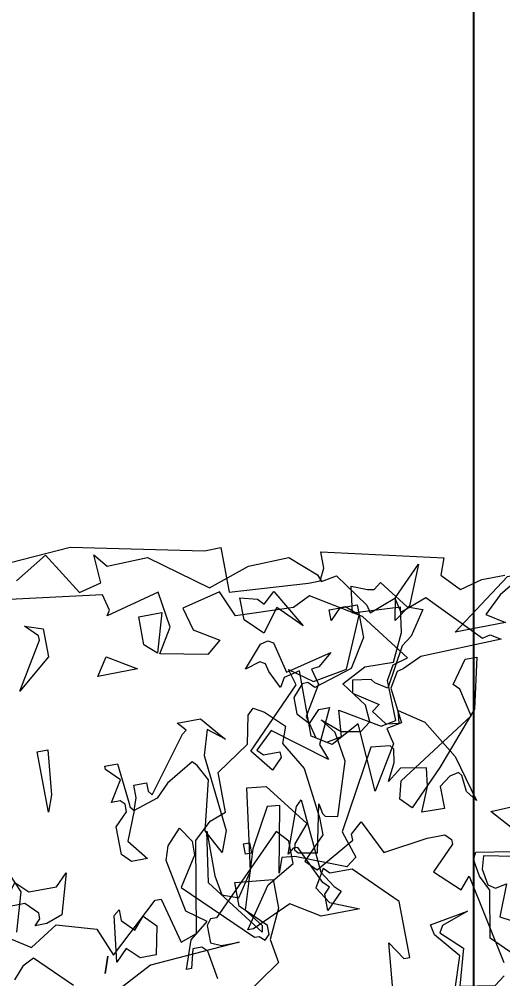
# Model space of a CAD drawing. Header units: millimetres. Extents: x 1418 to 1811, y 1796 to 1956.
# Drawn here: x 1470.206 to 1470.686, y 1890.23 to 1891.183 of the extents above; entities that cross this region are included whole.
import ezdxf

# ---------------------------------------------------------------- set-up
doc = ezdxf.new("R2010")
doc.units = ezdxf.units.MM
doc.layers.add('ARBRE', color=251, linetype='Continuous', lineweight=13)
doc.layers.add('PA6_TEXTO', color=3, linetype='Continuous', lineweight=18)
doc.styles.add('200 Médio', font='arial.ttf', dxfattribs={"height": 0.75})
doc.styles.add('ARIAL', font='ARIAL', dxfattribs={"height": 0.2})
doc.dimstyles.new('AQ250', dxfattribs={"dimscale": 10, "dimtxt": 0.05, "dimasz": 0.03, "dimexe": 0.03, "dimexo": 0.025, "dimgap": 0.025, "dimtad": 1, "dimzin": 0, "dimdsep": 46, "dimtxsty": 'ARIAL', "dimblk": 'ARCHTICK', "dimcen": 0.09, "dimdle": 0.03, "dimclrt": 7, "dimadec": 0, "dimazin": 0, "dimtfac": 1, "dimtix": 1, "dimtmove": 2, "dimatfit": 3, "dimldrblk": 'OPEN90', "dimfxl": 1, "dimtvp": 1, "dimtolj": 1, "dimtzin": 0, "dimarcsym": 0})

# ---------------------------------------------------------------- blocks, each defined once
blk = doc.blocks.new('_ArchTick')
at = {"color": 0, "linetype": 'ByBlock', "const_width": 0.15}
blk.add_lwpolyline([(-0.5, -0.5), (0.5, 0.5)], dxfattribs=at)
blk = doc.blocks.new('*D8')
at = {"layer": 'Defpoints', "color": 0, "transparency": 16777216}
for p in [(1464.48233, 1893.25222), (1464.44773, 1891.83091), (1525.82798, 1890.3369)]:
    blk.add_point(p, dxfattribs=at)
at = {"layer": 'PA6_TEXTO', "color": 0, "lineweight": -2, "transparency": 16777216}
for p, q in [((1464.45381, 1892.08084), (1464.48963, 1893.55213)), ((1526.16249, 1891.7509), (1464.18241, 1893.25952)), ((1525.83407, 1890.58682), (1525.86988, 1892.05811))]:
    blk.add_line(p, q, dxfattribs=at)
at = {"layer": 'PA6_TEXTO', "color": 0, "lineweight": -2, "transparency": 16777216, "xscale": 0.3, "yscale": 0.3, "zscale": 0.3}
for p, rotation in [((1464.48233, 1893.25222), 178.6056793841393), ((1525.86258, 1891.7582), 358.6056793841393)]:
    blk.add_blockref('_ArchTick', p, dxfattribs=dict(at, rotation=rotation))
at = {"layer": 'PA6_TEXTO', "color": 7, "transparency": 16777216, "insert": (1495.18785, 1893.13795), "char_height": 0.75, "attachment_point": 5, "rotation": 358.60568, "style": '200 Médio'}
blk.add_mtext('\\A1;61.40', dxfattribs=at)
blk = doc.blocks.new('_Open90')
at = {"color": 0, "linetype": 'ByBlock', "lineweight": -2}
for p, q in [((-0.5, 0.5), (0, 0)), ((0, 0), (-1, 0)), ((0, 0), (-0.5, -0.5))]:
    blk.add_line(p, q, dxfattribs=at)
blk = doc.blocks.new('WMF26', base_point=(0, 0.0008))
at = {"color": 85}
blk.add_lwpolyline([(6.6606, -12.6568), (6.2095, -12.6857), (5.4018, -12.5119), (5.3005, -12.5119), (5.3005, -12.2345), (4.8123, -12.1983), (4.7398, -12.1983), (4.7028, -12.2715), (4.7028, -12.3728), (3.9684, -12.1983), (4.0046, -12.097), (3.9033, -11.9875), (3.7642, -12.0245), (3.6193, -12.0245)], dxfattribs=at)
at = {"color": 63}
for points in [[(6.9694, -10.8381), (6.8969, -10.6628), (6.9694, -10.4232)], [(7.0064, -10.387), (6.8969, -10.3145), (6.7224, -10.4232), (6.482, -10.3507), (6.4095, -10.1754), (6.0975, -10.4594), (6.0596, -10.4594), (5.9872, -10.1754), (5.8859, -10.2116), (5.7838, -10.7723), (5.6751, -10.8744), (5.5722, -10.9106), (5.5722, -11.1584), (5.3623, -11.2959), (5.3252, -11.4704), (5.289, -11.5067), (5.2239, -11.4704), (5.1144, -11.3618), (5.1507, -11.2597), (5.0486, -11.0851), (5.0123, -10.7723), (5.0123, -10.6628), (5.1507, -10.5245), (5.0848, -10.4594), (4.8378, -10.5977), (4.8378, -10.634), (4.7654, -10.699), (4.6633, -10.4882), (4.3866, -10.5245), (4.2771, -10.5245), (4.2409, -10.4882), (4.2409, -10.4594), (4.3866, -10.3145), (4.2409, -10.1754), (4.1759, -10.2478), (4.0664, -9.688)], [(4.7654, -9.6517), (4.7365, -9.9358), (4.6633, -9.8255), (4.627, -9.8255), (4.627, -10.1754), (4.874, -10.4232), (5.0123, -10.4232), (5.0486, -10.4594), (5.1144, -10.3507), (5.0486, -10.2478), (4.874, -10.1754), (5.1144, -10.1754), (5.289, -10.284), (5.536, -10.1754), (5.5722, -10.1754), (5.3985, -10.4232), (5.2239, -10.5245), (5.2239, -10.6628), (5.289, -10.736), (5.7476, -10.284), (5.7838, -10.284), (5.8126, -10.2478), (5.8126, -10.1391), (5.7476, -10.1103), (5.6389, -10.1103), (6.1987, -10.0733), (6.4095, -9.9646)], [(6.6862, -10.037), (6.8969, -10.2478), (6.9694, -10.2116), (7.0352, -10.1391)], [(6.482, -10.0733), (6.4457, -10.1754), (6.482, -10.0733), (6.482, -10.0733)], [(4.4237, -12.0863), (4.3767, -12.1209), (4.2442, -11.943), (4.1536, -11.9093), (4.2541, -11.7619), (4.3199, -11.7133), (4.4541, -11.4746), (4.5258, -11.5223), (4.5431, -11.5454), (4.6575, -11.5627), (4.6723, -11.4853), (4.5249, -11.3856), (4.5719, -11.3502), (4.5052, -11.2621), (4.4245, -11.2506), (4.4171, -11.328), (4.2689, -11.2276), (4.1256, -10.9863), (4.0474, -10.6957), (4.096, -10.7616), (4.1059, -10.8628), (4.1232, -10.8859), (4.1792, -10.8735), (4.2491, -10.8217), (4.2483, -10.6834), (4.3899, -10.6875), (4.3265, -10.8365), (4.3101, -10.9509), (4.4681, -10.9773), (4.5562, -10.9114), (4.4994, -11.0193), (4.4871, -11.1008), (4.5044, -11.1238), (4.6229, -11.137), (4.8921, -10.6603), (4.8378, -10.4907), (4.9037, -10.4421), (5.2058, -10.5648), (5.284, -10.5722), (5.3178, -10.4816), (5.2379, -10.89), (5.3153, -10.8974), (5.4495, -10.6587), (5.5648, -10.2964), (5.4808, -10.1844), (5.4874, -10.1441), (5.7558, -10.503), (5.7064, -10.8167), (5.7089, -10.5376), (5.6891, -10.4149), (5.5903, -10.3795), (5.4899, -10.5269), (5.4166, -11.0324), (5.298, -11.0193), (5.0955, -10.7492), (5.191, -10.6414), (5.2001, -10.6051), (5.182, -10.5821), (5.065, -10.5607), (5.0008, -10.8554), (4.9901, -10.792), (4.9761, -10.7731), (4.8996, -10.7574), (4.7942, -11.0827), (4.8213, -11.2663), (4.8905, -11.3593), (4.7843, -11.2654), (4.6657, -11.244), (4.6007, -11.2926), (4.6065, -11.3972), (4.7209, -11.5511), (4.5686, -11.6293), (4.3907, -11.6244), (4.3076, -11.7948), (4.2854, -11.9496), (4.5818, -11.9677), (4.5579, -12.1307), (4.464, -12.092), (4.4237, -12.0863), (4.4237, -12.0863)], [(5.4635, -10.634), (5.4998, -10.634), (5.4998, -10.699), (5.4635, -10.699), (5.4635, -10.634), (5.4635, -10.634)]]:
    blk.add_lwpolyline(points, dxfattribs=at)
at = {"color": 106}
for points in [[(3.6992, -10.2775), (4.0672, -10.3548), (4.0911, -10.2758), (4.0738, -10.1754), (4.0318, -10.1457), (3.9602, -10.1589), (4.0375, -9.9679), (3.6465, -9.7547)], [(4.0968, -9.5002), (4.1726, -9.5538), (4.3158, -9.5282), (4.3216, -9.3866), (4.5883, -9.2672), (4.464, -9.3619), (4.3224, -9.7777), (4.4525, -9.9333), (4.464, -9.9975), (4.2269, -10.0387), (4.394, -9.9802), (4.4171, -9.9399), (4.2928, -9.8197), (4.357, -9.5949), (4.1438, -9.5587), (4.0779, -9.6065)], [(3.9956, -9.7242), (4.1207, -9.8502), (4.0672, -10.14), (4.1133, -10.2355), (4.1314, -10.3433), (4.1092, -10.3845), (3.8893, -10.3483)], [(3.7873, -10.4026), (3.9725, -10.6142), (3.7593, -10.6216)], [(5.8077, -9.9127), (5.8381, -10.0922), (5.8694, -10.1227), (5.9246, -10.1227), (5.9559, -10.0058), (5.9863, -10.0058), (5.9246, -10.1787), (5.8077, -10.2709), (5.9246, -10.3581), (5.9863, -10.6858), (5.9559, -10.7731), (5.8694, -10.8653), (5.8077, -10.7731), (5.8077, -10.6858), (5.9246, -10.5063), (5.5409, -10.1227), (5.5105, -10.1227), (5.4792, -10.0922), (5.4487, -10.1227), (5.4487, -10.1787), (5.5969, -10.3277), (5.5969, -10.4759), (5.3623, -10.4512), (5.3623, -10.2709), (5.4487, -10.0922), (5.424, -9.944), (5.6899, -9.7637)], [(6.3255, -10.2009), (6.3988, -10.1284), (6.3618, -10.4125), (6.3255, -10.4413), (6.3255, -10.3763), (6.2531, -10.3022), (6.188, -10.3763), (6.1156, -10.3022), (6.1518, -10.1284), (6.2531, -10.1284), (6.3255, -10.2009), (6.3255, -10.2009)], [(5.0305, -10.3392), (5.0667, -10.3763), (5.1762, -10.6158), (5.2058, -10.6158), (5.2421, -10.5862), (5.1391, -10.8637), (5.1029, -10.8999), (5.0667, -10.4413), (5.0016, -10.3392), (4.9654, -10.3022), (5.0667, -10.2009), (5.0667, -10.3022), (5.0305, -10.3392), (5.0305, -10.3392)], [(6.8129, -10.4775), (6.8129, -10.5137), (6.8862, -10.5862), (7.0245, -10.5862), (6.9224, -10.7245), (6.85, -10.6521), (6.6754, -10.6521), (6.603, -10.7245), (6.6754, -10.4775), (6.7767, -10.4413), (6.85, -10.4413), (6.8129, -10.4775), (6.8129, -10.4775)], [(5.6381, -11.1246), (5.6908, -11.2251), (5.7171, -11.2514), (5.89, -11.151), (5.969, -11.072), (6.1222, -11.0242), (6.1955, -10.8464), (6.0958, -10.7196), (6.1955, -10.7196), (6.2481, -10.7731), (6.2481, -10.946), (6.1691, -11.0242), (6.1691, -11.072), (6.1955, -11.0983), (6.2481, -11.0983), (6.1691, -11.2251), (6.2481, -11.3033), (6.2481, -11.3247), (6.1691, -11.3247), (6.1428, -11.072), (6.1428, -11.0505), (6.1222, -11.0242), (6.0958, -11.0983), (6.0958, -11.1773), (6.016, -11.1773), (6.016, -11.1246), (5.9954, -11.0983), (5.7435, -11.4293), (5.7171, -11.4507), (5.764, -11.5026), (5.6167, -11.5026), (5.5113, -11.3766), (5.4907, -11.3511), (5.5903, -11.4293), (5.6381, -11.277), (5.5903, -10.7986), (5.6381, -10.6718), (5.7171, -10.82), (5.6381, -11.1246), (5.6381, -11.1246)], [(4.478, -10.8999), (3.9832, -11.2127), (4.0194, -11.3873), (4.0557, -11.4235), (3.9544, -11.561), (3.8811, -11.561), (3.9544, -11.249), (4.2302, -10.9361), (4.4418, -10.7245), (4.5068, -10.7904), (4.478, -10.8999), (4.478, -10.8999)], [(3.714, -11.6417), (4.2187, -11.6285), (4.3381, -11.5742), (4.3784, -11.5643), (4.436, -11.4713), (4.4097, -11.2506), (4.506, -11.2333), (4.4821, -11.1321), (4.6468, -10.867), (4.6731, -11.2934), (4.8526, -11.1987), (4.9695, -11.2712), (4.9654, -11.6796), (5.0659, -11.6565), (5.1004, -11.6005), (5.1523, -11.7092), (5.1638, -11.7594), (5.1959, -11.7784), (5.2898, -11.7512), (5.1721, -11.8846), (5.1227, -11.8961), (5.0914, -11.8772), (5.0469, -11.687), (4.7563, -11.7553), (4.8452, -11.682), (4.8913, -11.6763), (4.8674, -11.5766), (4.9778, -11.3963), (4.9448, -11.2564), (4.8831, -11.2185), (4.7876, -11.2358), (4.7728, -11.3972), (4.5373, -11.2523), (4.441, -11.2696), (4.4476, -11.5215), (4.394, -11.6088), (4.3002, -11.6359), (4.5241, -11.9364), (4.8213, -12.1209), (4.9308, -12.069), (5.289, -12.0846), (5.359, -12.2477), (5.5986, -12.1908), (5.5599, -12.0468), (5.4117, -11.9546), (5.4998, -11.8813), (5.7887, -11.9397), (5.6965, -12.0888), (5.7286, -12.3135), (6.0629, -12.2295), (6.0431, -12.26), (6.067, -12.3604), (6.6746, -12.4452)], [(6.5709, -12.5432), (6.3667, -12.6651), (6.2045, -12.4016), (6.0637, -12.4362), (6.0736, -12.6132), (6.0061, -12.5284), (5.7542, -12.535), (5.4141, -12.2822), (5.1548, -12.3695), (4.9028, -12.3761), (4.7489, -12.2386), (4.7324, -12.1941), (4.6361, -12.2114), (4.4862, -11.999), (4.4739, -11.9488), (4.3092, -12.0097), (4.2878, -11.9183), (4.1215, -11.9784), (3.826, -11.668), (3.7757, -11.6804), (3.714, -11.6417), (3.714, -11.6417)], [(5.3145, -11.249), (5.2783, -11.2127), (5.1762, -11.2127), (5.1762, -11.1765), (5.2421, -11.1107), (5.3507, -11.249), (5.0016, -11.5989), (5.0305, -11.7001), (4.893, -11.5989), (4.6814, -11.6351), (4.5431, -11.9471), (4.6155, -12.013), (4.6517, -12.013), (4.7176, -11.9471), (4.7176, -12.013), (4.5431, -12.013), (4.5431, -11.8088), (4.6517, -11.6351), (4.893, -11.561), (4.9292, -11.5989), (4.9654, -11.5989), (5.0305, -11.5248), (5.0305, -11.4235), (4.9654, -11.3511), (4.893, -11.4235), (4.8271, -11.4235), (4.9292, -11.2127), (4.893, -11.1107), (5.2058, -11.3511), (5.3145, -11.249), (5.3145, -11.249)], [(6.5734, -11.4886), (6.603, -11.2127), (6.6392, -11.1107), (6.6392, -11.4886), (6.5734, -11.4886), (6.5734, -11.4886)], [(3.6045, -12.013), (3.4958, -12.013), (3.6695, -11.9109), (3.779, -11.8088), (3.6695, -11.7364), (3.9832, -11.7364), (3.6045, -12.013), (3.6045, -12.013)], [(4.1281, -12.1875), (4.2302, -11.9471), (4.3323, -11.8747), (4.3035, -12.013), (4.1281, -12.1875), (4.1281, -12.1875)], [(6.1156, -11.9834), (5.9402, -11.8747), (6.188, -11.8747), (6.1156, -11.9834), (6.1156, -11.9834)], [(6.5001, -12.1875), (6.5734, -12.26), (6.4639, -12.2238), (6.4639, -12.0492), (6.6754, -11.8747), (6.5001, -12.1587), (6.5001, -12.1875), (6.5001, -12.1875)], [(5.1391, -11.9471), (5.2421, -12.0492), (5.2421, -12.1875), (5.1391, -12.1587), (5.1029, -12.1225), (5.0305, -12.1875), (4.893, -11.9471), (5.0305, -12.0863), (5.1391, -11.9471), (5.1391, -11.9471)], [(5.8744, -12.1875), (5.7295, -12.1875), (5.8019, -11.9471), (5.8744, -12.013), (5.8744, -12.1875), (5.8744, -12.1875)]]:
    blk.add_lwpolyline(points, dxfattribs=at)
blk = doc.blocks.new('T2_02')
at = {"xscale": 0.3499999999999943, "yscale": 0.3499999999999943, "zscale": 0.3499999999999943}
blk.add_blockref('WMF26', (-2.2399, 1.997), dxfattribs=at)

msp = doc.modelspace()

# ---------------------------------------------------------------- linework, layer by layer
msp.add_line((1470.65713, 1884.64424), (1470.65713, 1891.67977))

# ---------------------------------------------------------------- block references
at = {"layer": 'ARBRE', "xscale": 0.4621142716754233, "yscale": 0.4621142716754233, "zscale": 0.4621142716754233, "rotation": 190.6551472559353}
msp.add_blockref('T2_02', (1470.43508, 1889.54361), dxfattribs=at)

# ---------------------------------------------------------------- dimensions: what is measured, and where the dimension line sits
at = {"layer": 'PA6_TEXTO'}
dim = msp.add_aligned_dim(p1=(1525.82798, 1890.3369), p2=(1464.44773, 1891.83091), distance=-1.42173, dimstyle='AQ250', override={"dimtxsty": '200 Médio'}, dxfattribs=at)
dim.commit()
dim.dimension.update_dxf_attribs({"geometry": '*D8', "text_midpoint": (1495.18785, 1893.13795)})

doc.saveas('drawing.dxf')
